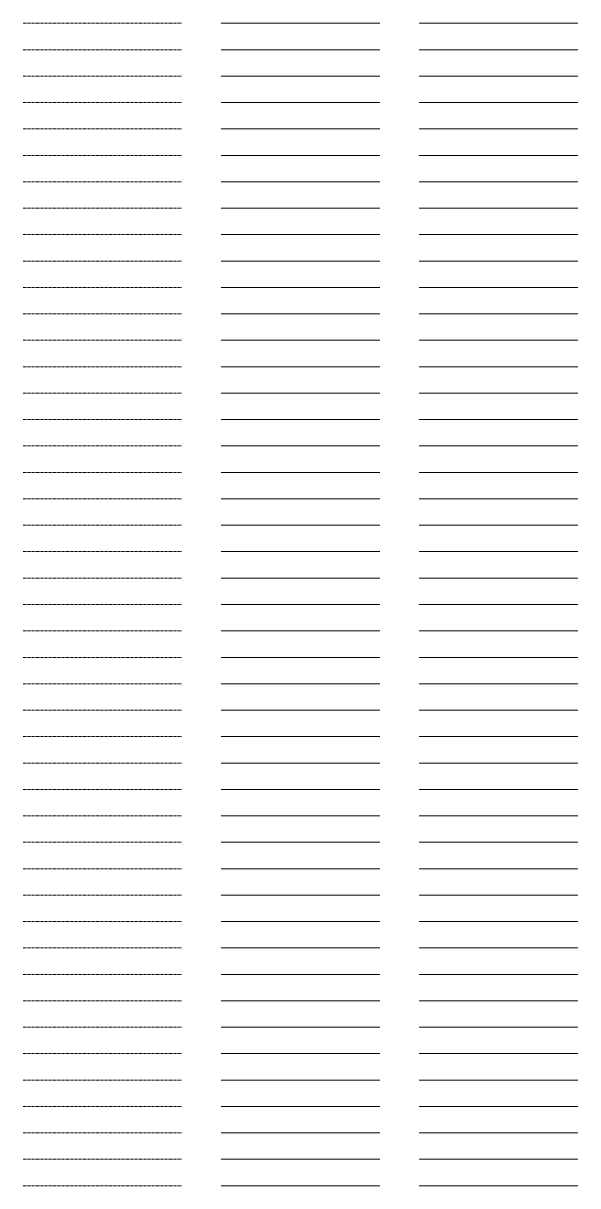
# Model space of a CAD drawing. Header units: metres. Extents: x -170 to 2070, y -13 to 14380.
# Drawn here: x 1650 to 2070, y 6300 to 7180 of the extents above; entities that cross this region are included whole.
import ezdxf
from ezdxf.lldxf.tags import DXFTag

# ---------------------------------------------------------------- set-up
doc = ezdxf.new("R2010")
doc.units = ezdxf.units.M
doc.linetypes.add('KL-VERLATEN-SO', pattern=[3.25, 2, -0.5, 0.25, -0.5])
for name, color, linetype, lineweight in [('B-OI-KL-ET_OV_AANSLUITNET_600 V_4x150Al 4x6Cu-(IN BEDRIJF)-G', 14, 'Continuous', 18), ('B-OI-KL-ET_OV_AANSLUITNET_600 V_4x150Al 4x6Cu-(RESERVE)-G', 14, 'KL-RESERVE-SO', 18), ('B-OI-KL-ET_OV_AANSLUITNET_600 V_4x150Al 4x6Cu-(VERLATEN)-G', 14, 'KL-VERLATEN-SO', 18), ('B-OI-KL-ET_OV_AANSLUITNET_600 V_4x16Cu 4x2.5Cu-(IN BEDRIJF)-G', 14, 'Continuous', 18), ('B-OI-KL-ET_OV_AANSLUITNET_600 V_4x16Cu 4x2.5Cu-(RESERVE)-G', 14, 'KL-RESERVE-SO', 18), ('B-OI-KL-ET_OV_AANSLUITNET_600 V_4x16Cu 4x2.5Cu-(VERLATEN)-G', 14, 'KL-VERLATEN-SO', 18), ('B-OI-KL-ET_OV_AANSLUITNET_600 V_4x16Cu-(IN BEDRIJF)-G', 14, 'Continuous', 18), ('B-OI-KL-ET_OV_AANSLUITNET_600 V_4x16Cu-(RESERVE)-G', 14, 'KL-RESERVE-SO', 18), ('B-OI-KL-ET_OV_AANSLUITNET_600 V_4x16Cu-(VERLATEN)-G', 14, 'KL-VERLATEN-SO', 18), ('B-OI-KL-ET_OV_AANSLUITNET_600 V_4x2.5Cu-(IN BEDRIJF)-G', 14, 'Continuous', 18), ('B-OI-KL-ET_OV_AANSLUITNET_600 V_4x2.5Cu-(RESERVE)-G', 14, 'KL-RESERVE-SO', 18), ('B-OI-KL-ET_OV_AANSLUITNET_600 V_4x2.5Cu-(VERLATEN)-G', 14, 'KL-VERLATEN-SO', 18), ('B-OI-KL-ET_OV_AANSLUITNET_600 V_4x240Al-(IN BEDRIJF)-G', 14, 'Continuous', 18), ('B-OI-KL-ET_OV_AANSLUITNET_600 V_4x240Al-(RESERVE)-G', 14, 'KL-RESERVE-SO', 18), ('B-OI-KL-ET_OV_AANSLUITNET_600 V_4x240Al-(VERLATEN)-G', 14, 'KL-VERLATEN-SO', 18), ('B-OI-KL-ET_OV_AANSLUITNET_600 V_4x6Cu 4x2.5Cu-(IN BEDRIJF)-G', 14, 'Continuous', 18), ('B-OI-KL-ET_OV_AANSLUITNET_600 V_4x6Cu 4x2.5Cu-(RESERVE)-G', 14, 'KL-RESERVE-SO', 18), ('B-OI-KL-ET_OV_AANSLUITNET_600 V_4x6Cu 4x2.5Cu-(VERLATEN)-G', 14, 'KL-VERLATEN-SO', 18), ('B-OI-KL-ET_OV_AANSLUITNET_600 V_4x6Cu-(IN BEDRIJF)-G', 14, 'Continuous', 18), ('B-OI-KL-ET_OV_AANSLUITNET_600 V_4x6Cu-(RESERVE)-G', 14, 'KL-RESERVE-SO', 18), ('B-OI-KL-ET_OV_AANSLUITNET_600 V_4x6Cu-(VERLATEN)-G', 14, 'KL-VERLATEN-SO', 18), ('B-OI-KL-ET_OV_AANSLUITNET_600 V_4x95Al 4x6Cu-(IN BEDRIJF)-G', 14, 'Continuous', 18), ('B-OI-KL-ET_OV_AANSLUITNET_600 V_4x95Al 4x6Cu-(RESERVE)-G', 14, 'KL-RESERVE-SO', 18), ('B-OI-KL-ET_OV_AANSLUITNET_600 V_4x95Al 4x6Cu-(VERLATEN)-G', 14, 'KL-VERLATEN-SO', 18), ('B-OI-KL-ET_OV_AANSLUITNET_600 V_4x95Al-(IN BEDRIJF)-G', 14, 'Continuous', 18), ('B-OI-KL-ET_OV_AANSLUITNET_600 V_4x95Al-(RESERVE)-G', 14, 'KL-RESERVE-SO', 18), ('B-OI-KL-ET_OV_AANSLUITNET_600 V_4x95Al-(VERLATEN)-G', 14, 'KL-VERLATEN-SO', 18), ('B-OI-KL-ET_OV_AANSLUITNET_600 V_4x95Cu-(IN BEDRIJF)-G', 14, 'Continuous', 18), ('B-OI-KL-ET_OV_AANSLUITNET_600 V_4x95Cu-(RESERVE)-G', 14, 'KL-RESERVE-SO', 18), ('B-OI-KL-ET_OV_AANSLUITNET_600 V_4x95Cu-(VERLATEN)-G', 14, 'KL-VERLATEN-SO', 18), ('B-OI-KL-ET_OV_AANSLUITNET_600 V_OVERIG-(IN BEDRIJF)-G', 14, 'Continuous', 18), ('B-OI-KL-ET_OV_AANSLUITNET_600 V_OVERIG-(RESERVE)-G', 14, 'KL-RESERVE-SO', 18), ('B-OI-KL-ET_OV_AANSLUITNET_600 V_OVERIG-(VERLATEN)-G', 14, 'KL-VERLATEN-SO', 18), ('B-OI-KL-ET_OV_DISTRIBUTIE_230 V_3x10Cu-(IN BEDRIJF)-G', 14, 'Continuous', 18), ('B-OI-KL-ET_OV_DISTRIBUTIE_230 V_3x10Cu-(RESERVE)-G', 14, 'KL-RESERVE-SO', 18), ('B-OI-KL-ET_OV_DISTRIBUTIE_230 V_3x10Cu-(VERLATEN)-G', 14, 'KL-VERLATEN-SO', 18), ('B-OI-KL-ET_OV_DISTRIBUTIE_230 V_3x2.5Cu-(IN BEDRIJF)-G', 14, 'Continuous', 18), ('B-OI-KL-ET_OV_DISTRIBUTIE_230 V_3x2.5Cu-(RESERVE)-G', 14, 'KL-RESERVE-SO', 18), ('B-OI-KL-ET_OV_DISTRIBUTIE_230 V_3x2.5Cu-(VERLATEN)-G', 14, 'KL-VERLATEN-SO', 18), ('B-OI-KL-ET_OV_DISTRIBUTIE_230 V_4x10Cu-(IN BEDRIJF)-G', 14, 'Continuous', 18), ('B-OI-KL-ET_OV_DISTRIBUTIE_230 V_4x10Cu-(RESERVE)-G', 14, 'KL-RESERVE-SO', 18), ('B-OI-KL-ET_OV_DISTRIBUTIE_230 V_4x10Cu-(VERLATEN)-G', 14, 'KL-VERLATEN-SO', 18), ('B-OI-KL-ET_OV_DISTRIBUTIE_230 V_4x150Al 4x6Cu-(IN BEDRIJF)-G', 14, 'Continuous', 18), ('B-OI-KL-ET_OV_DISTRIBUTIE_230 V_4x150Al 4x6Cu-(RESERVE)-G', 14, 'KL-RESERVE-SO', 18), ('B-OI-KL-ET_OV_DISTRIBUTIE_230 V_4x150Al 4x6Cu-(VERLATEN)-G', 14, 'KL-VERLATEN-SO', 18), ('B-OI-KL-ET_OV_DISTRIBUTIE_230 V_4x150Al-(IN BEDRIJF)-G', 14, 'Continuous', 18), ('B-OI-KL-ET_OV_DISTRIBUTIE_230 V_4x150Al-(RESERVE)-G', 14, 'KL-RESERVE-SO', 18), ('B-OI-KL-ET_OV_DISTRIBUTIE_230 V_4x150Al-(VERLATEN)-G', 14, 'KL-VERLATEN-SO', 18), ('B-OI-KL-ET_OV_DISTRIBUTIE_230 V_4x16Cu 4x2.5Cu-(IN BEDRIJF)-G', 14, 'Continuous', 18), ('B-OI-KL-ET_OV_DISTRIBUTIE_230 V_4x16Cu 4x2.5Cu-(RESERVE)-G', 14, 'KL-RESERVE-SO', 18), ('B-OI-KL-ET_OV_DISTRIBUTIE_230 V_4x16Cu 4x2.5Cu-(VERLATEN)-G', 14, 'KL-VERLATEN-SO', 18), ('B-OI-KL-ET_OV_DISTRIBUTIE_230 V_4x16Cu-(IN BEDRIJF)-G', 14, 'Continuous', 18), ('B-OI-KL-ET_OV_DISTRIBUTIE_230 V_4x16Cu-(RESERVE)-G', 14, 'KL-RESERVE-SO', 18), ('B-OI-KL-ET_OV_DISTRIBUTIE_230 V_4x16Cu-(VERLATEN)-G', 14, 'KL-VERLATEN-SO', 18), ('B-OI-KL-ET_OV_DISTRIBUTIE_230 V_4x2.5Cu-(IN BEDRIJF)-G', 14, 'Continuous', 18), ('B-OI-KL-ET_OV_DISTRIBUTIE_230 V_4x2.5Cu-(RESERVE)-G', 14, 'KL-RESERVE-SO', 18), ('B-OI-KL-ET_OV_DISTRIBUTIE_230 V_4x2.5Cu-(VERLATEN)-G', 14, 'KL-VERLATEN-SO', 18), ('B-OI-KL-ET_OV_DISTRIBUTIE_230 V_4x240Al-(IN BEDRIJF)-G', 14, 'Continuous', 18), ('B-OI-KL-ET_OV_DISTRIBUTIE_230 V_4x240Al-(RESERVE)-G', 14, 'KL-RESERVE-SO', 18), ('B-OI-KL-ET_OV_DISTRIBUTIE_230 V_4x240Al-(VERLATEN)-G', 14, 'KL-VERLATEN-SO', 18), ('B-OI-KL-ET_OV_DISTRIBUTIE_230 V_4x6Cu 4x2.5Cu-(IN BEDRIJF)-G', 14, 'Continuous', 18), ('B-OI-KL-ET_OV_DISTRIBUTIE_230 V_4x6Cu 4x2.5Cu-(RESERVE)-G', 14, 'KL-RESERVE-SO', 18), ('B-OI-KL-ET_OV_DISTRIBUTIE_230 V_4x6Cu 4x2.5Cu-(VERLATEN)-G', 14, 'KL-VERLATEN-SO', 18), ('B-OI-KL-ET_OV_DISTRIBUTIE_230 V_4x6Cu-(IN BEDRIJF)-G', 14, 'Continuous', 18), ('B-OI-KL-ET_OV_DISTRIBUTIE_230 V_4x6Cu-(RESERVE)-G', 14, 'KL-RESERVE-SO', 18), ('B-OI-KL-ET_OV_DISTRIBUTIE_230 V_4x6Cu-(VERLATEN)-G', 14, 'KL-VERLATEN-SO', 18), ('B-OI-KL-ET_OV_DISTRIBUTIE_230 V_4x95Al 4x6Cu-(IN BEDRIJF)-G', 14, 'Continuous', 18), ('B-OI-KL-ET_OV_DISTRIBUTIE_230 V_4x95Al 4x6Cu-(RESERVE)-G', 14, 'KL-RESERVE-SO', 18), ('B-OI-KL-ET_OV_DISTRIBUTIE_230 V_4x95Al 4x6Cu-(VERLATEN)-G', 14, 'KL-VERLATEN-SO', 18), ('B-OI-KL-ET_OV_DISTRIBUTIE_230 V_4x95Al-(IN BEDRIJF)-G', 14, 'Continuous', 18), ('B-OI-KL-ET_OV_DISTRIBUTIE_230 V_4x95Al-(RESERVE)-G', 14, 'KL-RESERVE-SO', 18), ('B-OI-KL-ET_OV_DISTRIBUTIE_230 V_4x95Al-(VERLATEN)-G', 14, 'KL-VERLATEN-SO', 18), ('B-OI-KL-ET_OV_DISTRIBUTIE_230 V_4x95Cu-(IN BEDRIJF)-G', 14, 'Continuous', 18), ('B-OI-KL-ET_OV_DISTRIBUTIE_230 V_4x95Cu-(RESERVE)-G', 14, 'KL-RESERVE-SO', 18), ('B-OI-KL-ET_OV_DISTRIBUTIE_230 V_4x95Cu-(VERLATEN)-G', 14, 'KL-VERLATEN-SO', 18), ('B-OI-KL-ET_OV_DISTRIBUTIE_230 V_OVERIG-(IN BEDRIJF)-G', 14, 'Continuous', 18), ('B-OI-KL-ET_OV_DISTRIBUTIE_230 V_OVERIG-(RESERVE)-G', 14, 'KL-RESERVE-SO', 18), ('B-OI-KL-ET_OV_DISTRIBUTIE_230 V_OVERIG-(VERLATEN)-G', 14, 'KL-VERLATEN-SO', 18), ('B-OI-KL-ET_OV_DISTRIBUTIE_400 V_3x10Cu-(IN BEDRIJF)-G', 14, 'Continuous', 18), ('B-OI-KL-ET_OV_DISTRIBUTIE_400 V_3x10Cu-(RESERVE)-G', 14, 'KL-RESERVE-SO', 18), ('B-OI-KL-ET_OV_DISTRIBUTIE_400 V_3x10Cu-(VERLATEN)-G', 14, 'KL-VERLATEN-SO', 18), ('B-OI-KL-ET_OV_DISTRIBUTIE_400 V_3x2.5Cu-(IN BEDRIJF)-G', 14, 'Continuous', 18), ('B-OI-KL-ET_OV_DISTRIBUTIE_400 V_3x2.5Cu-(RESERVE)-G', 14, 'KL-RESERVE-SO', 18), ('B-OI-KL-ET_OV_DISTRIBUTIE_400 V_3x2.5Cu-(VERLATEN)-G', 14, 'KL-VERLATEN-SO', 18), ('B-OI-KL-ET_OV_DISTRIBUTIE_400 V_4x10Cu-(IN BEDRIJF)-G', 14, 'Continuous', 18), ('B-OI-KL-ET_OV_DISTRIBUTIE_400 V_4x10Cu-(RESERVE)-G', 14, 'KL-RESERVE-SO', 18), ('B-OI-KL-ET_OV_DISTRIBUTIE_400 V_4x10Cu-(VERLATEN)-G', 14, 'KL-VERLATEN-SO', 18), ('B-OI-KL-ET_OV_DISTRIBUTIE_400 V_4x150Al 4x6Cu-(IN BEDRIJF)-G', 14, 'Continuous', 18), ('B-OI-KL-ET_OV_DISTRIBUTIE_400 V_4x150Al 4x6Cu-(RESERVE)-G', 14, 'KL-RESERVE-SO', 18), ('B-OI-KL-ET_OV_DISTRIBUTIE_400 V_4x150Al 4x6Cu-(VERLATEN)-G', 14, 'KL-VERLATEN-SO', 18), ('B-OI-KL-ET_OV_DISTRIBUTIE_400 V_4x150Al-(IN BEDRIJF)-G', 14, 'Continuous', 18), ('B-OI-KL-ET_OV_DISTRIBUTIE_400 V_4x150Al-(RESERVE)-G', 14, 'KL-RESERVE-SO', 18), ('B-OI-KL-ET_OV_DISTRIBUTIE_400 V_4x150Al-(VERLATEN)-G', 14, 'KL-VERLATEN-SO', 18), ('B-OI-KL-ET_OV_DISTRIBUTIE_400 V_4x16Cu 4x2.5Cu-(IN BEDRIJF)-G', 14, 'Continuous', 18), ('B-OI-KL-ET_OV_DISTRIBUTIE_400 V_4x16Cu 4x2.5Cu-(RESERVE)-G', 14, 'KL-RESERVE-SO', 18), ('B-OI-KL-ET_OV_DISTRIBUTIE_400 V_4x16Cu 4x2.5Cu-(VERLATEN)-G', 14, 'KL-VERLATEN-SO', 18), ('B-OI-KL-ET_OV_DISTRIBUTIE_400 V_4x16Cu-(IN BEDRIJF)-G', 14, 'Continuous', 18), ('B-OI-KL-ET_OV_DISTRIBUTIE_400 V_4x16Cu-(RESERVE)-G', 14, 'KL-RESERVE-SO', 18), ('B-OI-KL-ET_OV_DISTRIBUTIE_400 V_4x16Cu-(VERLATEN)-G', 14, 'KL-VERLATEN-SO', 18), ('B-OI-KL-ET_OV_DISTRIBUTIE_400 V_4x2.5Cu-(IN BEDRIJF)-G', 14, 'Continuous', 18), ('B-OI-KL-ET_OV_DISTRIBUTIE_400 V_4x2.5Cu-(RESERVE)-G', 14, 'KL-RESERVE-SO', 18), ('B-OI-KL-ET_OV_DISTRIBUTIE_400 V_4x2.5Cu-(VERLATEN)-G', 14, 'KL-VERLATEN-SO', 18), ('B-OI-KL-ET_OV_DISTRIBUTIE_400 V_4x240Al-(IN BEDRIJF)-G', 14, 'Continuous', 18), ('B-OI-KL-ET_OV_DISTRIBUTIE_400 V_4x240Al-(RESERVE)-G', 14, 'KL-RESERVE-SO', 18), ('B-OI-KL-ET_OV_DISTRIBUTIE_400 V_4x240Al-(VERLATEN)-G', 14, 'KL-VERLATEN-SO', 18), ('B-OI-KL-ET_OV_DISTRIBUTIE_400 V_4x6Cu 4x2.5Cu-(IN BEDRIJF)-G', 14, 'Continuous', 18), ('B-OI-KL-ET_OV_DISTRIBUTIE_400 V_4x6Cu 4x2.5Cu-(RESERVE)-G', 14, 'KL-RESERVE-SO', 18), ('B-OI-KL-ET_OV_DISTRIBUTIE_400 V_4x6Cu 4x2.5Cu-(VERLATEN)-G', 14, 'KL-VERLATEN-SO', 18), ('B-OI-KL-ET_OV_DISTRIBUTIE_400 V_4x6Cu-(IN BEDRIJF)-G', 14, 'Continuous', 18), ('B-OI-KL-ET_OV_DISTRIBUTIE_400 V_4x6Cu-(RESERVE)-G', 14, 'KL-RESERVE-SO', 18), ('B-OI-KL-ET_OV_DISTRIBUTIE_400 V_4x6Cu-(VERLATEN)-G', 14, 'KL-VERLATEN-SO', 18), ('B-OI-KL-ET_OV_DISTRIBUTIE_400 V_4x95Al 4x6Cu-(IN BEDRIJF)-G', 14, 'Continuous', 18), ('B-OI-KL-ET_OV_DISTRIBUTIE_400 V_4x95Al 4x6Cu-(RESERVE)-G', 14, 'KL-RESERVE-SO', 18), ('B-OI-KL-ET_OV_DISTRIBUTIE_400 V_4x95Al 4x6Cu-(VERLATEN)-G', 14, 'KL-VERLATEN-SO', 18), ('B-OI-KL-ET_OV_DISTRIBUTIE_400 V_4x95Al-(IN BEDRIJF)-G', 14, 'Continuous', 18), ('B-OI-KL-ET_OV_DISTRIBUTIE_400 V_4x95Al-(RESERVE)-G', 14, 'KL-RESERVE-SO', 18), ('B-OI-KL-ET_OV_DISTRIBUTIE_400 V_4x95Al-(VERLATEN)-G', 14, 'KL-VERLATEN-SO', 18), ('B-OI-KL-ET_OV_DISTRIBUTIE_400 V_4x95Cu-(IN BEDRIJF)-G', 14, 'Continuous', 18), ('B-OI-KL-ET_OV_DISTRIBUTIE_400 V_4x95Cu-(RESERVE)-G', 14, 'KL-RESERVE-SO', 18), ('B-OI-KL-ET_OV_DISTRIBUTIE_400 V_4x95Cu-(VERLATEN)-G', 14, 'KL-VERLATEN-SO', 18), ('B-OI-KL-ET_OV_DISTRIBUTIE_400 V_OVERIG-(IN BEDRIJF)-G', 14, 'Continuous', 18), ('B-OI-KL-ET_OV_DISTRIBUTIE_400 V_OVERIG-(RESERVE)-G', 14, 'KL-RESERVE-SO', 18), ('B-OI-KL-ET_OV_DISTRIBUTIE_400 V_OVERIG-(VERLATEN)-G', 14, 'KL-VERLATEN-SO', 18), ('B-OI-KL-ET_OV_DISTRIBUTIE_600 V_3x10Cu-(IN BEDRIJF)-G', 14, 'Continuous', 18), ('B-OI-KL-ET_OV_DISTRIBUTIE_600 V_3x10Cu-(RESERVE)-G', 14, 'KL-RESERVE-SO', 18), ('B-OI-KL-ET_OV_DISTRIBUTIE_600 V_3x10Cu-(VERLATEN)-G', 14, 'KL-VERLATEN-SO', 18), ('B-OI-KL-ET_OV_DISTRIBUTIE_600 V_3x2.5Cu-(IN BEDRIJF)-G', 14, 'Continuous', 18), ('B-OI-KL-ET_OV_DISTRIBUTIE_600 V_3x2.5Cu-(RESERVE)-G', 14, 'KL-RESERVE-SO', 18), ('B-OI-KL-ET_OV_DISTRIBUTIE_600 V_3x2.5Cu-(VERLATEN)-G', 14, 'KL-VERLATEN-SO', 18), ('B-OI-KL-ET_OV_DISTRIBUTIE_600 V_4x10Cu-(IN BEDRIJF)-G', 14, 'Continuous', 18), ('B-OI-KL-ET_OV_DISTRIBUTIE_600 V_4x10Cu-(RESERVE)-G', 14, 'KL-RESERVE-SO', 18), ('B-OI-KL-ET_OV_DISTRIBUTIE_600 V_4x10Cu-(VERLATEN)-G', 14, 'KL-VERLATEN-SO', 18), ('B-OI-KL-ET_OV_DISTRIBUTIE_600 V_4x150Al-(IN BEDRIJF)-G', 14, 'Continuous', 18), ('B-OI-KL-ET_OV_DISTRIBUTIE_600 V_4x150Al-(RESERVE)-G', 14, 'KL-RESERVE-SO', 18), ('B-OI-KL-ET_OV_DISTRIBUTIE_600 V_4x150Al-(VERLATEN)-G', 14, 'KL-VERLATEN-SO', 18)]:
    doc.layers.add(name, color=color, linetype=linetype, lineweight=lineweight)
doc.styles.get("Standard").update_dxf_attribs({"font": 'NLCS-ISO.ttf'})
tags = doc.linetypes.add('KL-RESERVE-SO', pattern='A,7,-2,["RS",Standard,S=1,R=0,X=-1,Y=-0.5],-1.5', length=10.5).pattern_tags.tags
tags[6] = DXFTag(74, 10)

msp = doc.modelspace()

# ---------------------------------------------------------------- linework, layer by layer
at = {"layer": 'B-OI-KL-ET_OV_AANSLUITNET_600 V_4x150Al 4x6Cu-(IN BEDRIJF)-G'}
msp.add_line((1950, 6300), (2070, 6300), dxfattribs=at)
at = {"layer": 'B-OI-KL-ET_OV_AANSLUITNET_600 V_4x150Al 4x6Cu-(RESERVE)-G'}
msp.add_line((1800, 6300), (1920, 6300), dxfattribs=at)
at = {"layer": 'B-OI-KL-ET_OV_AANSLUITNET_600 V_4x150Al 4x6Cu-(VERLATEN)-G'}
msp.add_line((1650, 6300), (1770, 6300), dxfattribs=at)
at = {"layer": 'B-OI-KL-ET_OV_AANSLUITNET_600 V_4x16Cu 4x2.5Cu-(IN BEDRIJF)-G'}
msp.add_line((1950, 6340), (2070, 6340), dxfattribs=at)
at = {"layer": 'B-OI-KL-ET_OV_AANSLUITNET_600 V_4x16Cu 4x2.5Cu-(RESERVE)-G'}
msp.add_line((1800, 6340), (1920, 6340), dxfattribs=at)
at = {"layer": 'B-OI-KL-ET_OV_AANSLUITNET_600 V_4x16Cu 4x2.5Cu-(VERLATEN)-G'}
msp.add_line((1650, 6340), (1770, 6340), dxfattribs=at)
at = {"layer": 'B-OI-KL-ET_OV_AANSLUITNET_600 V_4x16Cu-(IN BEDRIJF)-G'}
msp.add_line((1950, 6320), (2070, 6320), dxfattribs=at)
at = {"layer": 'B-OI-KL-ET_OV_AANSLUITNET_600 V_4x16Cu-(RESERVE)-G'}
msp.add_line((1800, 6320), (1920, 6320), dxfattribs=at)
at = {"layer": 'B-OI-KL-ET_OV_AANSLUITNET_600 V_4x16Cu-(VERLATEN)-G'}
msp.add_line((1650, 6320), (1770, 6320), dxfattribs=at)
at = {"layer": 'B-OI-KL-ET_OV_AANSLUITNET_600 V_4x2.5Cu-(IN BEDRIJF)-G'}
msp.add_line((1950, 6360), (2070, 6360), dxfattribs=at)
at = {"layer": 'B-OI-KL-ET_OV_AANSLUITNET_600 V_4x2.5Cu-(RESERVE)-G'}
msp.add_line((1800, 6360), (1920, 6360), dxfattribs=at)
at = {"layer": 'B-OI-KL-ET_OV_AANSLUITNET_600 V_4x2.5Cu-(VERLATEN)-G'}
msp.add_line((1650, 6360), (1770, 6360), dxfattribs=at)
at = {"layer": 'B-OI-KL-ET_OV_AANSLUITNET_600 V_4x240Al-(IN BEDRIJF)-G'}
msp.add_line((1950, 6380), (2070, 6380), dxfattribs=at)
at = {"layer": 'B-OI-KL-ET_OV_AANSLUITNET_600 V_4x240Al-(RESERVE)-G'}
msp.add_line((1800, 6380), (1920, 6380), dxfattribs=at)
at = {"layer": 'B-OI-KL-ET_OV_AANSLUITNET_600 V_4x240Al-(VERLATEN)-G'}
msp.add_line((1650, 6380), (1770, 6380), dxfattribs=at)
at = {"layer": 'B-OI-KL-ET_OV_AANSLUITNET_600 V_4x6Cu 4x2.5Cu-(IN BEDRIJF)-G'}
msp.add_line((1950, 6420), (2070, 6420), dxfattribs=at)
at = {"layer": 'B-OI-KL-ET_OV_AANSLUITNET_600 V_4x6Cu 4x2.5Cu-(RESERVE)-G'}
msp.add_line((1800, 6420), (1920, 6420), dxfattribs=at)
at = {"layer": 'B-OI-KL-ET_OV_AANSLUITNET_600 V_4x6Cu 4x2.5Cu-(VERLATEN)-G'}
msp.add_line((1650, 6420), (1770, 6420), dxfattribs=at)
at = {"layer": 'B-OI-KL-ET_OV_AANSLUITNET_600 V_4x6Cu-(IN BEDRIJF)-G'}
msp.add_line((1950, 6400), (2070, 6400), dxfattribs=at)
at = {"layer": 'B-OI-KL-ET_OV_AANSLUITNET_600 V_4x6Cu-(RESERVE)-G'}
msp.add_line((1800, 6400), (1920, 6400), dxfattribs=at)
at = {"layer": 'B-OI-KL-ET_OV_AANSLUITNET_600 V_4x6Cu-(VERLATEN)-G'}
msp.add_line((1650, 6400), (1770, 6400), dxfattribs=at)
at = {"layer": 'B-OI-KL-ET_OV_AANSLUITNET_600 V_4x95Al 4x6Cu-(IN BEDRIJF)-G'}
msp.add_line((1950, 6460), (2070, 6460), dxfattribs=at)
at = {"layer": 'B-OI-KL-ET_OV_AANSLUITNET_600 V_4x95Al 4x6Cu-(RESERVE)-G'}
msp.add_line((1800, 6460), (1920, 6460), dxfattribs=at)
at = {"layer": 'B-OI-KL-ET_OV_AANSLUITNET_600 V_4x95Al 4x6Cu-(VERLATEN)-G'}
msp.add_line((1650, 6460), (1770, 6460), dxfattribs=at)
at = {"layer": 'B-OI-KL-ET_OV_AANSLUITNET_600 V_4x95Al-(IN BEDRIJF)-G'}
msp.add_line((1950, 6440), (2070, 6440), dxfattribs=at)
at = {"layer": 'B-OI-KL-ET_OV_AANSLUITNET_600 V_4x95Al-(RESERVE)-G'}
msp.add_line((1800, 6440), (1920, 6440), dxfattribs=at)
at = {"layer": 'B-OI-KL-ET_OV_AANSLUITNET_600 V_4x95Al-(VERLATEN)-G'}
msp.add_line((1650, 6440), (1770, 6440), dxfattribs=at)
at = {"layer": 'B-OI-KL-ET_OV_AANSLUITNET_600 V_4x95Cu-(IN BEDRIJF)-G'}
msp.add_line((1950, 6480), (2070, 6480), dxfattribs=at)
at = {"layer": 'B-OI-KL-ET_OV_AANSLUITNET_600 V_4x95Cu-(RESERVE)-G'}
msp.add_line((1800, 6480), (1920, 6480), dxfattribs=at)
at = {"layer": 'B-OI-KL-ET_OV_AANSLUITNET_600 V_4x95Cu-(VERLATEN)-G'}
msp.add_line((1650, 6480), (1770, 6480), dxfattribs=at)
at = {"layer": 'B-OI-KL-ET_OV_AANSLUITNET_600 V_OVERIG-(IN BEDRIJF)-G'}
msp.add_line((1950, 6500), (2070, 6500), dxfattribs=at)
at = {"layer": 'B-OI-KL-ET_OV_AANSLUITNET_600 V_OVERIG-(RESERVE)-G'}
msp.add_line((1800, 6500), (1920, 6500), dxfattribs=at)
at = {"layer": 'B-OI-KL-ET_OV_AANSLUITNET_600 V_OVERIG-(VERLATEN)-G'}
msp.add_line((1650, 6500), (1770, 6500), dxfattribs=at)
at = {"layer": 'B-OI-KL-ET_OV_DISTRIBUTIE_230 V_3x10Cu-(IN BEDRIJF)-G'}
msp.add_line((1950, 6520), (2070, 6520), dxfattribs=at)
at = {"layer": 'B-OI-KL-ET_OV_DISTRIBUTIE_230 V_3x10Cu-(RESERVE)-G'}
msp.add_line((1800, 6520), (1920, 6520), dxfattribs=at)
at = {"layer": 'B-OI-KL-ET_OV_DISTRIBUTIE_230 V_3x10Cu-(VERLATEN)-G'}
msp.add_line((1650, 6520), (1770, 6520), dxfattribs=at)
at = {"layer": 'B-OI-KL-ET_OV_DISTRIBUTIE_230 V_3x2.5Cu-(IN BEDRIJF)-G'}
msp.add_line((1950, 6540), (2070, 6540), dxfattribs=at)
at = {"layer": 'B-OI-KL-ET_OV_DISTRIBUTIE_230 V_3x2.5Cu-(RESERVE)-G'}
msp.add_line((1800, 6540), (1920, 6540), dxfattribs=at)
at = {"layer": 'B-OI-KL-ET_OV_DISTRIBUTIE_230 V_3x2.5Cu-(VERLATEN)-G'}
msp.add_line((1650, 6540), (1770, 6540), dxfattribs=at)
at = {"layer": 'B-OI-KL-ET_OV_DISTRIBUTIE_230 V_4x10Cu-(IN BEDRIJF)-G'}
msp.add_line((1950, 6560), (2070, 6560), dxfattribs=at)
at = {"layer": 'B-OI-KL-ET_OV_DISTRIBUTIE_230 V_4x10Cu-(RESERVE)-G'}
msp.add_line((1800, 6560), (1920, 6560), dxfattribs=at)
at = {"layer": 'B-OI-KL-ET_OV_DISTRIBUTIE_230 V_4x10Cu-(VERLATEN)-G'}
msp.add_line((1650, 6560), (1770, 6560), dxfattribs=at)
at = {"layer": 'B-OI-KL-ET_OV_DISTRIBUTIE_230 V_4x150Al 4x6Cu-(IN BEDRIJF)-G'}
msp.add_line((1950, 6600), (2070, 6600), dxfattribs=at)
at = {"layer": 'B-OI-KL-ET_OV_DISTRIBUTIE_230 V_4x150Al 4x6Cu-(RESERVE)-G'}
msp.add_line((1800, 6600), (1920, 6600), dxfattribs=at)
at = {"layer": 'B-OI-KL-ET_OV_DISTRIBUTIE_230 V_4x150Al 4x6Cu-(VERLATEN)-G'}
msp.add_line((1650, 6600), (1770, 6600), dxfattribs=at)
at = {"layer": 'B-OI-KL-ET_OV_DISTRIBUTIE_230 V_4x150Al-(IN BEDRIJF)-G'}
msp.add_line((1950, 6580), (2070, 6580), dxfattribs=at)
at = {"layer": 'B-OI-KL-ET_OV_DISTRIBUTIE_230 V_4x150Al-(RESERVE)-G'}
msp.add_line((1800, 6580), (1920, 6580), dxfattribs=at)
at = {"layer": 'B-OI-KL-ET_OV_DISTRIBUTIE_230 V_4x150Al-(VERLATEN)-G'}
msp.add_line((1650, 6580), (1770, 6580), dxfattribs=at)
at = {"layer": 'B-OI-KL-ET_OV_DISTRIBUTIE_230 V_4x16Cu 4x2.5Cu-(IN BEDRIJF)-G'}
msp.add_line((1950, 6640), (2070, 6640), dxfattribs=at)
at = {"layer": 'B-OI-KL-ET_OV_DISTRIBUTIE_230 V_4x16Cu 4x2.5Cu-(RESERVE)-G'}
msp.add_line((1800, 6640), (1920, 6640), dxfattribs=at)
at = {"layer": 'B-OI-KL-ET_OV_DISTRIBUTIE_230 V_4x16Cu 4x2.5Cu-(VERLATEN)-G'}
msp.add_line((1650, 6640), (1770, 6640), dxfattribs=at)
at = {"layer": 'B-OI-KL-ET_OV_DISTRIBUTIE_230 V_4x16Cu-(IN BEDRIJF)-G'}
msp.add_line((1950, 6620), (2070, 6620), dxfattribs=at)
at = {"layer": 'B-OI-KL-ET_OV_DISTRIBUTIE_230 V_4x16Cu-(RESERVE)-G'}
msp.add_line((1800, 6620), (1920, 6620), dxfattribs=at)
at = {"layer": 'B-OI-KL-ET_OV_DISTRIBUTIE_230 V_4x16Cu-(VERLATEN)-G'}
msp.add_line((1650, 6620), (1770, 6620), dxfattribs=at)
at = {"layer": 'B-OI-KL-ET_OV_DISTRIBUTIE_230 V_4x2.5Cu-(IN BEDRIJF)-G'}
msp.add_line((1950, 6660), (2070, 6660), dxfattribs=at)
at = {"layer": 'B-OI-KL-ET_OV_DISTRIBUTIE_230 V_4x2.5Cu-(RESERVE)-G'}
msp.add_line((1800, 6660), (1920, 6660), dxfattribs=at)
at = {"layer": 'B-OI-KL-ET_OV_DISTRIBUTIE_230 V_4x2.5Cu-(VERLATEN)-G'}
msp.add_line((1650, 6660), (1770, 6660), dxfattribs=at)
at = {"layer": 'B-OI-KL-ET_OV_DISTRIBUTIE_230 V_4x240Al-(IN BEDRIJF)-G'}
msp.add_line((1950, 6680), (2070, 6680), dxfattribs=at)
at = {"layer": 'B-OI-KL-ET_OV_DISTRIBUTIE_230 V_4x240Al-(RESERVE)-G'}
msp.add_line((1800, 6680), (1920, 6680), dxfattribs=at)
at = {"layer": 'B-OI-KL-ET_OV_DISTRIBUTIE_230 V_4x240Al-(VERLATEN)-G'}
msp.add_line((1650, 6680), (1770, 6680), dxfattribs=at)
at = {"layer": 'B-OI-KL-ET_OV_DISTRIBUTIE_230 V_4x6Cu 4x2.5Cu-(IN BEDRIJF)-G'}
msp.add_line((1950, 6720), (2070, 6720), dxfattribs=at)
at = {"layer": 'B-OI-KL-ET_OV_DISTRIBUTIE_230 V_4x6Cu 4x2.5Cu-(RESERVE)-G'}
msp.add_line((1800, 6720), (1920, 6720), dxfattribs=at)
at = {"layer": 'B-OI-KL-ET_OV_DISTRIBUTIE_230 V_4x6Cu 4x2.5Cu-(VERLATEN)-G'}
msp.add_line((1650, 6720), (1770, 6720), dxfattribs=at)
at = {"layer": 'B-OI-KL-ET_OV_DISTRIBUTIE_230 V_4x6Cu-(IN BEDRIJF)-G'}
msp.add_line((1950, 6700), (2070, 6700), dxfattribs=at)
at = {"layer": 'B-OI-KL-ET_OV_DISTRIBUTIE_230 V_4x6Cu-(RESERVE)-G'}
msp.add_line((1800, 6700), (1920, 6700), dxfattribs=at)
at = {"layer": 'B-OI-KL-ET_OV_DISTRIBUTIE_230 V_4x6Cu-(VERLATEN)-G'}
msp.add_line((1650, 6700), (1770, 6700), dxfattribs=at)
at = {"layer": 'B-OI-KL-ET_OV_DISTRIBUTIE_230 V_4x95Al 4x6Cu-(IN BEDRIJF)-G'}
msp.add_line((1950, 6760), (2070, 6760), dxfattribs=at)
at = {"layer": 'B-OI-KL-ET_OV_DISTRIBUTIE_230 V_4x95Al 4x6Cu-(RESERVE)-G'}
msp.add_line((1800, 6760), (1920, 6760), dxfattribs=at)
at = {"layer": 'B-OI-KL-ET_OV_DISTRIBUTIE_230 V_4x95Al 4x6Cu-(VERLATEN)-G'}
msp.add_line((1650, 6760), (1770, 6760), dxfattribs=at)
at = {"layer": 'B-OI-KL-ET_OV_DISTRIBUTIE_230 V_4x95Al-(IN BEDRIJF)-G'}
msp.add_line((1950, 6740), (2070, 6740), dxfattribs=at)
at = {"layer": 'B-OI-KL-ET_OV_DISTRIBUTIE_230 V_4x95Al-(RESERVE)-G'}
msp.add_line((1800, 6740), (1920, 6740), dxfattribs=at)
at = {"layer": 'B-OI-KL-ET_OV_DISTRIBUTIE_230 V_4x95Al-(VERLATEN)-G'}
msp.add_line((1650, 6740), (1770, 6740), dxfattribs=at)
at = {"layer": 'B-OI-KL-ET_OV_DISTRIBUTIE_230 V_4x95Cu-(IN BEDRIJF)-G'}
msp.add_line((1950, 6780), (2070, 6780), dxfattribs=at)
at = {"layer": 'B-OI-KL-ET_OV_DISTRIBUTIE_230 V_4x95Cu-(RESERVE)-G'}
msp.add_line((1800, 6780), (1920, 6780), dxfattribs=at)
at = {"layer": 'B-OI-KL-ET_OV_DISTRIBUTIE_230 V_4x95Cu-(VERLATEN)-G'}
msp.add_line((1650, 6780), (1770, 6780), dxfattribs=at)
at = {"layer": 'B-OI-KL-ET_OV_DISTRIBUTIE_230 V_OVERIG-(IN BEDRIJF)-G'}
msp.add_line((1950, 6800), (2070, 6800), dxfattribs=at)
at = {"layer": 'B-OI-KL-ET_OV_DISTRIBUTIE_230 V_OVERIG-(RESERVE)-G'}
msp.add_line((1800, 6800), (1920, 6800), dxfattribs=at)
at = {"layer": 'B-OI-KL-ET_OV_DISTRIBUTIE_230 V_OVERIG-(VERLATEN)-G'}
msp.add_line((1650, 6800), (1770, 6800), dxfattribs=at)
at = {"layer": 'B-OI-KL-ET_OV_DISTRIBUTIE_400 V_3x10Cu-(IN BEDRIJF)-G'}
msp.add_line((1950, 6820), (2070, 6820), dxfattribs=at)
at = {"layer": 'B-OI-KL-ET_OV_DISTRIBUTIE_400 V_3x10Cu-(RESERVE)-G'}
msp.add_line((1800, 6820), (1920, 6820), dxfattribs=at)
at = {"layer": 'B-OI-KL-ET_OV_DISTRIBUTIE_400 V_3x10Cu-(VERLATEN)-G'}
msp.add_line((1650, 6820), (1770, 6820), dxfattribs=at)
at = {"layer": 'B-OI-KL-ET_OV_DISTRIBUTIE_400 V_3x2.5Cu-(IN BEDRIJF)-G'}
msp.add_line((1950, 6840), (2070, 6840), dxfattribs=at)
at = {"layer": 'B-OI-KL-ET_OV_DISTRIBUTIE_400 V_3x2.5Cu-(RESERVE)-G'}
msp.add_line((1800, 6840), (1920, 6840), dxfattribs=at)
at = {"layer": 'B-OI-KL-ET_OV_DISTRIBUTIE_400 V_3x2.5Cu-(VERLATEN)-G'}
msp.add_line((1650, 6840), (1770, 6840), dxfattribs=at)
at = {"layer": 'B-OI-KL-ET_OV_DISTRIBUTIE_400 V_4x10Cu-(IN BEDRIJF)-G'}
msp.add_line((1950, 6860), (2070, 6860), dxfattribs=at)
at = {"layer": 'B-OI-KL-ET_OV_DISTRIBUTIE_400 V_4x10Cu-(RESERVE)-G'}
msp.add_line((1800, 6860), (1920, 6860), dxfattribs=at)
at = {"layer": 'B-OI-KL-ET_OV_DISTRIBUTIE_400 V_4x10Cu-(VERLATEN)-G'}
msp.add_line((1650, 6860), (1770, 6860), dxfattribs=at)
at = {"layer": 'B-OI-KL-ET_OV_DISTRIBUTIE_400 V_4x150Al 4x6Cu-(IN BEDRIJF)-G'}
msp.add_line((1950, 6900), (2070, 6900), dxfattribs=at)
at = {"layer": 'B-OI-KL-ET_OV_DISTRIBUTIE_400 V_4x150Al 4x6Cu-(RESERVE)-G'}
msp.add_line((1800, 6900), (1920, 6900), dxfattribs=at)
at = {"layer": 'B-OI-KL-ET_OV_DISTRIBUTIE_400 V_4x150Al 4x6Cu-(VERLATEN)-G'}
msp.add_line((1650, 6900), (1770, 6900), dxfattribs=at)
at = {"layer": 'B-OI-KL-ET_OV_DISTRIBUTIE_400 V_4x150Al-(IN BEDRIJF)-G'}
msp.add_line((1950, 6880), (2070, 6880), dxfattribs=at)
at = {"layer": 'B-OI-KL-ET_OV_DISTRIBUTIE_400 V_4x150Al-(RESERVE)-G'}
msp.add_line((1800, 6880), (1920, 6880), dxfattribs=at)
at = {"layer": 'B-OI-KL-ET_OV_DISTRIBUTIE_400 V_4x150Al-(VERLATEN)-G'}
msp.add_line((1650, 6880), (1770, 6880), dxfattribs=at)
at = {"layer": 'B-OI-KL-ET_OV_DISTRIBUTIE_400 V_4x16Cu 4x2.5Cu-(IN BEDRIJF)-G'}
msp.add_line((1950, 6940), (2070, 6940), dxfattribs=at)
at = {"layer": 'B-OI-KL-ET_OV_DISTRIBUTIE_400 V_4x16Cu 4x2.5Cu-(RESERVE)-G'}
msp.add_line((1800, 6940), (1920, 6940), dxfattribs=at)
at = {"layer": 'B-OI-KL-ET_OV_DISTRIBUTIE_400 V_4x16Cu 4x2.5Cu-(VERLATEN)-G'}
msp.add_line((1650, 6940), (1770, 6940), dxfattribs=at)
at = {"layer": 'B-OI-KL-ET_OV_DISTRIBUTIE_400 V_4x16Cu-(IN BEDRIJF)-G'}
msp.add_line((1950, 6920), (2070, 6920), dxfattribs=at)
at = {"layer": 'B-OI-KL-ET_OV_DISTRIBUTIE_400 V_4x16Cu-(RESERVE)-G'}
msp.add_line((1800, 6920), (1920, 6920), dxfattribs=at)
at = {"layer": 'B-OI-KL-ET_OV_DISTRIBUTIE_400 V_4x16Cu-(VERLATEN)-G'}
msp.add_line((1650, 6920), (1770, 6920), dxfattribs=at)
at = {"layer": 'B-OI-KL-ET_OV_DISTRIBUTIE_400 V_4x2.5Cu-(IN BEDRIJF)-G'}
msp.add_line((1950, 6960), (2070, 6960), dxfattribs=at)
at = {"layer": 'B-OI-KL-ET_OV_DISTRIBUTIE_400 V_4x2.5Cu-(RESERVE)-G'}
msp.add_line((1800, 6960), (1920, 6960), dxfattribs=at)
at = {"layer": 'B-OI-KL-ET_OV_DISTRIBUTIE_400 V_4x2.5Cu-(VERLATEN)-G'}
msp.add_line((1650, 6960), (1770, 6960), dxfattribs=at)
at = {"layer": 'B-OI-KL-ET_OV_DISTRIBUTIE_400 V_4x240Al-(IN BEDRIJF)-G'}
msp.add_line((1950, 6980), (2070, 6980), dxfattribs=at)
at = {"layer": 'B-OI-KL-ET_OV_DISTRIBUTIE_400 V_4x240Al-(RESERVE)-G'}
msp.add_line((1800, 6980), (1920, 6980), dxfattribs=at)
at = {"layer": 'B-OI-KL-ET_OV_DISTRIBUTIE_400 V_4x240Al-(VERLATEN)-G'}
msp.add_line((1650, 6980), (1770, 6980), dxfattribs=at)
at = {"layer": 'B-OI-KL-ET_OV_DISTRIBUTIE_400 V_4x6Cu 4x2.5Cu-(IN BEDRIJF)-G'}
msp.add_line((1950, 7020), (2070, 7020), dxfattribs=at)
at = {"layer": 'B-OI-KL-ET_OV_DISTRIBUTIE_400 V_4x6Cu 4x2.5Cu-(RESERVE)-G'}
msp.add_line((1800, 7020), (1920, 7020), dxfattribs=at)
at = {"layer": 'B-OI-KL-ET_OV_DISTRIBUTIE_400 V_4x6Cu 4x2.5Cu-(VERLATEN)-G'}
msp.add_line((1650, 7020), (1770, 7020), dxfattribs=at)
at = {"layer": 'B-OI-KL-ET_OV_DISTRIBUTIE_400 V_4x6Cu-(IN BEDRIJF)-G'}
msp.add_line((1950, 7000), (2070, 7000), dxfattribs=at)
at = {"layer": 'B-OI-KL-ET_OV_DISTRIBUTIE_400 V_4x6Cu-(RESERVE)-G'}
msp.add_line((1800, 7000), (1920, 7000), dxfattribs=at)
at = {"layer": 'B-OI-KL-ET_OV_DISTRIBUTIE_400 V_4x6Cu-(VERLATEN)-G'}
msp.add_line((1650, 7000), (1770, 7000), dxfattribs=at)
at = {"layer": 'B-OI-KL-ET_OV_DISTRIBUTIE_400 V_4x95Al 4x6Cu-(IN BEDRIJF)-G'}
msp.add_line((1950, 7060), (2070, 7060), dxfattribs=at)
at = {"layer": 'B-OI-KL-ET_OV_DISTRIBUTIE_400 V_4x95Al 4x6Cu-(RESERVE)-G'}
msp.add_line((1800, 7060), (1920, 7060), dxfattribs=at)
at = {"layer": 'B-OI-KL-ET_OV_DISTRIBUTIE_400 V_4x95Al 4x6Cu-(VERLATEN)-G'}
msp.add_line((1650, 7060), (1770, 7060), dxfattribs=at)
at = {"layer": 'B-OI-KL-ET_OV_DISTRIBUTIE_400 V_4x95Al-(IN BEDRIJF)-G'}
msp.add_line((1950, 7040), (2070, 7040), dxfattribs=at)
at = {"layer": 'B-OI-KL-ET_OV_DISTRIBUTIE_400 V_4x95Al-(RESERVE)-G'}
msp.add_line((1800, 7040), (1920, 7040), dxfattribs=at)
at = {"layer": 'B-OI-KL-ET_OV_DISTRIBUTIE_400 V_4x95Al-(VERLATEN)-G'}
msp.add_line((1650, 7040), (1770, 7040), dxfattribs=at)
at = {"layer": 'B-OI-KL-ET_OV_DISTRIBUTIE_400 V_4x95Cu-(IN BEDRIJF)-G'}
msp.add_line((1950, 7080), (2070, 7080), dxfattribs=at)
at = {"layer": 'B-OI-KL-ET_OV_DISTRIBUTIE_400 V_4x95Cu-(RESERVE)-G'}
msp.add_line((1800, 7080), (1920, 7080), dxfattribs=at)
at = {"layer": 'B-OI-KL-ET_OV_DISTRIBUTIE_400 V_4x95Cu-(VERLATEN)-G'}
msp.add_line((1650, 7080), (1770, 7080), dxfattribs=at)
at = {"layer": 'B-OI-KL-ET_OV_DISTRIBUTIE_400 V_OVERIG-(IN BEDRIJF)-G'}
msp.add_line((1950, 7100), (2070, 7100), dxfattribs=at)
at = {"layer": 'B-OI-KL-ET_OV_DISTRIBUTIE_400 V_OVERIG-(RESERVE)-G'}
msp.add_line((1800, 7100), (1920, 7100), dxfattribs=at)
at = {"layer": 'B-OI-KL-ET_OV_DISTRIBUTIE_400 V_OVERIG-(VERLATEN)-G'}
msp.add_line((1650, 7100), (1770, 7100), dxfattribs=at)
at = {"layer": 'B-OI-KL-ET_OV_DISTRIBUTIE_600 V_3x10Cu-(IN BEDRIJF)-G'}
msp.add_line((1950, 7120), (2070, 7120), dxfattribs=at)
at = {"layer": 'B-OI-KL-ET_OV_DISTRIBUTIE_600 V_3x10Cu-(RESERVE)-G'}
msp.add_line((1800, 7120), (1920, 7120), dxfattribs=at)
at = {"layer": 'B-OI-KL-ET_OV_DISTRIBUTIE_600 V_3x10Cu-(VERLATEN)-G'}
msp.add_line((1650, 7120), (1770, 7120), dxfattribs=at)
at = {"layer": 'B-OI-KL-ET_OV_DISTRIBUTIE_600 V_3x2.5Cu-(IN BEDRIJF)-G'}
msp.add_line((1950, 7140), (2070, 7140), dxfattribs=at)
at = {"layer": 'B-OI-KL-ET_OV_DISTRIBUTIE_600 V_3x2.5Cu-(RESERVE)-G'}
msp.add_line((1800, 7140), (1920, 7140), dxfattribs=at)
at = {"layer": 'B-OI-KL-ET_OV_DISTRIBUTIE_600 V_3x2.5Cu-(VERLATEN)-G'}
msp.add_line((1650, 7140), (1770, 7140), dxfattribs=at)
at = {"layer": 'B-OI-KL-ET_OV_DISTRIBUTIE_600 V_4x10Cu-(IN BEDRIJF)-G'}
msp.add_line((1950, 7160), (2070, 7160), dxfattribs=at)
at = {"layer": 'B-OI-KL-ET_OV_DISTRIBUTIE_600 V_4x10Cu-(RESERVE)-G'}
msp.add_line((1800, 7160), (1920, 7160), dxfattribs=at)
at = {"layer": 'B-OI-KL-ET_OV_DISTRIBUTIE_600 V_4x10Cu-(VERLATEN)-G'}
msp.add_line((1650, 7160), (1770, 7160), dxfattribs=at)
at = {"layer": 'B-OI-KL-ET_OV_DISTRIBUTIE_600 V_4x150Al-(IN BEDRIJF)-G'}
msp.add_line((1950, 7180), (2070, 7180), dxfattribs=at)
at = {"layer": 'B-OI-KL-ET_OV_DISTRIBUTIE_600 V_4x150Al-(RESERVE)-G'}
msp.add_line((1800, 7180), (1920, 7180), dxfattribs=at)
at = {"layer": 'B-OI-KL-ET_OV_DISTRIBUTIE_600 V_4x150Al-(VERLATEN)-G'}
msp.add_line((1650, 7180), (1770, 7180), dxfattribs=at)

doc.saveas('drawing.dxf')
